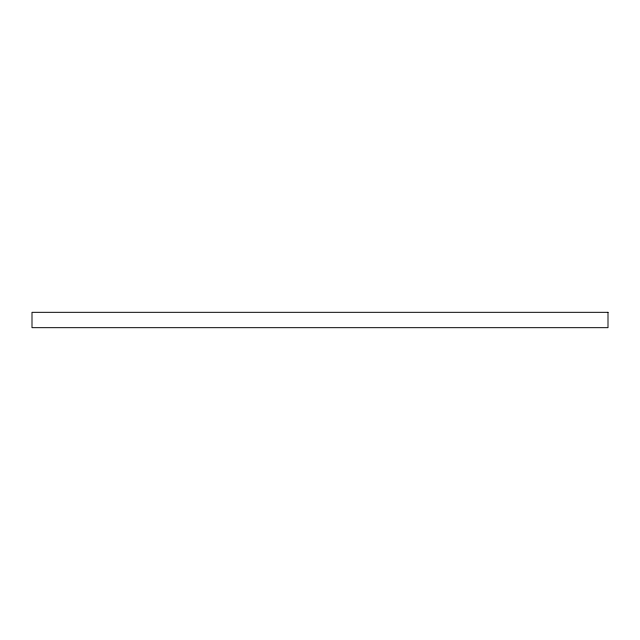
<?xml version="1.0" encoding="UTF-8"?>
<svg xmlns="http://www.w3.org/2000/svg" width="640" height="640" viewBox="0 0 640 640"><rect width="100%" height="100%" fill="white"/><g stroke="black" fill="none" stroke-linecap="round" stroke-linejoin="round"><path stroke-width="0.96" d="M608 312.32L32 312.32L32 327.68L608 327.68L608 312.32"/></g></svg>
